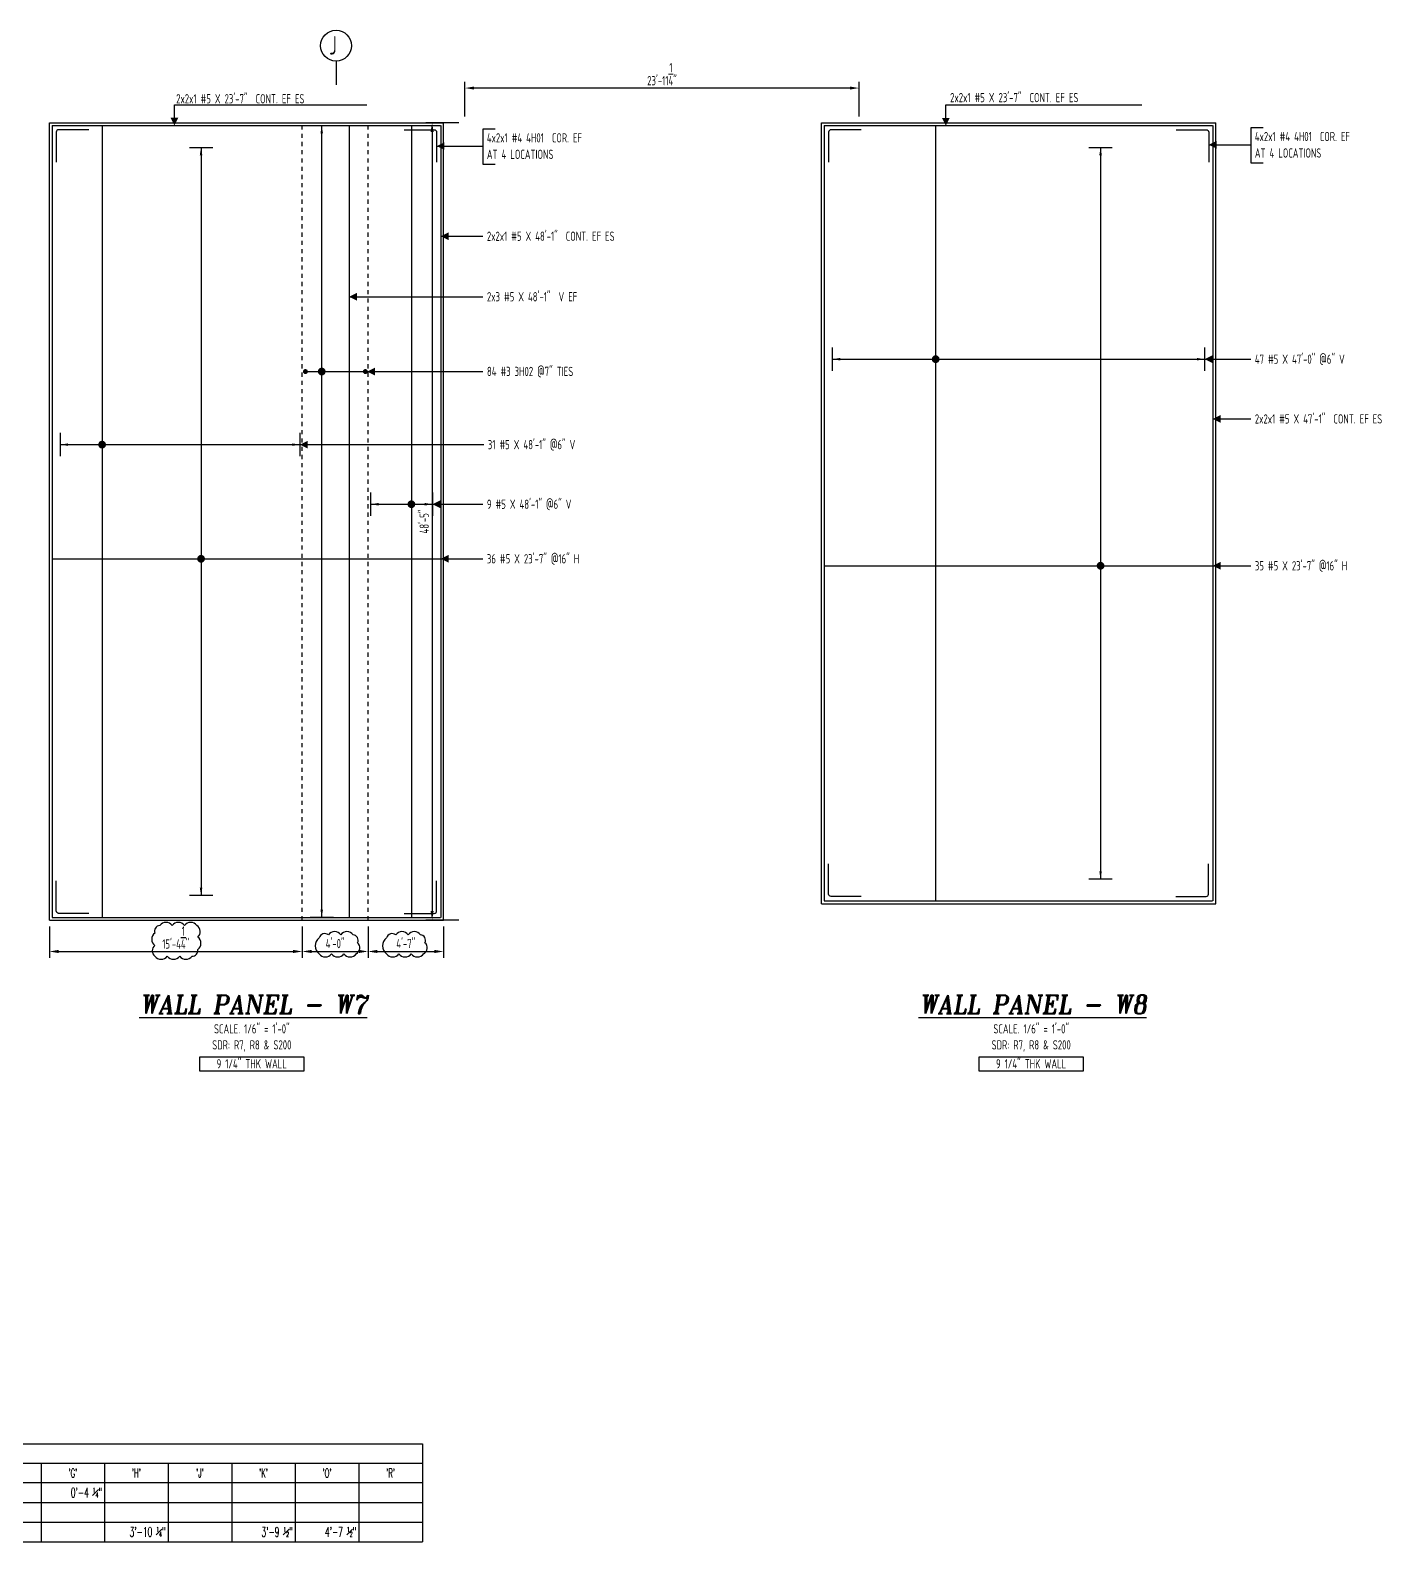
# Model space of a CAD drawing. Header units: inches. Extents: x -3675 to 26577, y -2273 to 5046.
# Drawn here: x 10579 to 11563, y -445 to 656 of the extents above; entities that cross this region are included whole.
import ezdxf
from ezdxf.enums import TextEntityAlignment as Align

# ---------------------------------------------------------------- set-up
doc = ezdxf.new("R2010")
doc.units = ezdxf.units.IN
doc.header["$MEASUREMENT"] = 0
doc.linetypes.add('HIDDEN', pattern=[6, 3, -3])
doc.linetypes.add('PHANTOM', pattern=[2.5, 1.25, -0.25, 0.25, -0.25, 0.25, -0.25])
doc.layers.get('0').update_dxf_attribs({"linetype": 'CONTINUOUS'})
doc.layers.get('Defpoints').update_dxf_attribs({"linetype": 'CONTINUOUS'})
for name, color, linetype in [('0-25TEXT', 7, 'CONTINUOUS'), ('0-35', 3, 'CONTINUOUS'), ('0-35TEXT', 3, 'CONTINUOUS'), ('0-50', 10, 'CONTINUOUS'), ('BAR-LBL', 2, 'CONTINUOUS'), ('BARLIST', 7, 'CONTINUOUS'), ('DETAIL', 83, 'CONTINUOUS'), ('GRID', 8, 'PHANTOM'), ('hidden', 7, 'HIDDEN'), ('RANGELAY', 7, 'CONTINUOUS'), ('REBARS', 4, 'CONTINUOUS')]:
    doc.layers.add(name, color=color, linetype=linetype)
doc.layers.add('COVER', color=6, linetype='CONTINUOUS', lineweight=0, plot=False)
doc.styles.add('AR', font='ARCHQUIK.shx', dxfattribs={"width": 0.8})
doc.styles.add('ROMANS', font='romans.shx', dxfattribs={"width": 0.57})
doc.styles.add('ROMANT', font='romant')
doc.dimstyles.new('CADS_DIM_48', dxfattribs={"dimscale": 48, "dimtxt": 0.09375, "dimasz": 0.09375, "dimexe": 0.0625, "dimexo": 0.0625, "dimgap": 0.09375, "dimtad": 0, "dimtih": 1, "dimtoh": 1, "dimzin": 1, "dimdsep": 46, "dimlunit": 4, "dimtxsty": 'AR', "dimblk": 'CLOSED', "dimcen": 0.1875, "dimadec": 0, "dimazin": 0, "dimtfac": 1, "dimtofl": 0, "dimtmove": 0, "dimatfit": 1, "dimldrblk": 'DOTBLANK', "dimfxl": 1, "dimtzin": 0, "dimarcsym": 0})

# ---------------------------------------------------------------- blocks, each defined once
blk = doc.blocks.new('*D54')
at = {"layer": 'COVER', "color": 0, "lineweight": -2, "transparency": 16777216}
for p, q in [((10890.8, 588.8), (10866.9, 588.8)), ((10871.4, 582.1), (10871.4, 14.6)), ((10890.8, 7.8), (10866.9, 7.8))]:
    blk.add_line(p, q, dxfattribs=at)
at = {"layer": 'COVER', "color": 0, "transparency": 16777216}
for points in [[(10870.2, 582.1), (10872.5, 582.1), (10871.4, 588.8)], [(10870.2, 14.6), (10872.5, 14.6), (10871.4, 7.8)]]:
    blk.add_solid(points, dxfattribs=at)
at = {"layer": 'Defpoints', "color": 0, "transparency": 16777216}
for p in [(10895.3, 588.8), (10871.4, 7.8), (10895.3, 7.8)]:
    blk.add_point(p, dxfattribs=at)
at = {"layer": 'COVER', "color": 0, "transparency": 16777216, "insert": (10865.6, 298.3), "char_height": 6.75, "attachment_point": 5, "rotation": 90, "style": 'AR'}
blk.add_mtext('48\'-5"', dxfattribs=at)
blk = doc.blocks.new('_DotBlank')
at = {"layer": '0-35', "color": 0, "lineweight": -2}
blk.add_line((-0.5, 0), (-1, 0), dxfattribs=at)
blk.add_circle((0, 0), 0.5, dxfattribs=at)
blk = doc.blocks.new('*D55')
at = {"layer": 'COVER', "color": 0, "lineweight": -2, "transparency": 16777216}
for p, q in [((10895.3, 593.3), (10895.3, 618.6)), ((11182.5, 593.3), (11182.5, 618.6)), ((11175.8, 614.1), (10902, 614.1))]:
    blk.add_line(p, q, dxfattribs=at)
at = {"layer": 'COVER', "color": 0, "transparency": 16777216}
for points in [[(10902, 615.2), (10902, 613), (10895.3, 614.1)], [(11175.8, 615.2), (11175.8, 613), (11182.5, 614.1)]]:
    blk.add_solid(points, dxfattribs=at)
at = {"layer": 'Defpoints', "color": 0, "transparency": 16777216}
for p in [(10895.3, 614.1), (10895.3, 588.8), (11182.5, 588.8)]:
    blk.add_point(p, dxfattribs=at)
at = {"layer": 'COVER', "color": 0, "transparency": 16777216, "insert": (11038.9, 624.2), "char_height": 6.75, "attachment_point": 5, "style": 'AR'}
blk.add_mtext('23\'-11{\\H1.000000x;\\S1/4;}"', dxfattribs=at)
blk = doc.blocks.new('leadrblk')
blk.add_lwpolyline([(0, 0, 0, 1, 0), (1, 0, 1, 1, 0)], format="xyseb")
blk = doc.blocks.new('*U552', base_point=(11160.1, 584.1))
at = {"layer": 'REBARS', "color": 0}
blk.add_lwpolyline([(11184.1, 583.8), (11162.1, 583.8, 0.414214), (11160.3, 582.1), (11160.3, 560.1)], format="xyb", dxfattribs=at)
blk = doc.blocks.new('*U553', base_point=(11437.6, 584.1))
at = {"layer": 'REBARS', "color": 0}
blk.add_lwpolyline([(11413.6, 583.8), (11435.6, 583.8, -0.414214), (11437.3, 582.1), (11437.3, 560.1)], format="xyb", dxfattribs=at)
blk = doc.blocks.new('*U554', base_point=(11160.1, 24.8))
at = {"layer": 'REBARS', "color": 0}
blk.add_lwpolyline([(11184.1, 25.1), (11162.1, 25.1, -0.414213), (11160.3, 26.8), (11160.3, 48.8)], format="xyb", dxfattribs=at)
blk = doc.blocks.new('*U555', base_point=(11437.3, 24.8))
at = {"layer": 'REBARS', "color": 0}
blk.add_lwpolyline([(11413.3, 25.1), (11435.3, 25.1, 0.414213), (11437.1, 26.8), (11437.1, 48.8)], format="xyb", dxfattribs=at)
blk = doc.blocks.new('rendmark')
at = {"color": 4}
blk.add_line((0, -3), (0, 3), dxfattribs=at)
blk = doc.blocks.new('rarrow')
at = {"color": 7}
blk.add_solid([(2, -0.33), (2, 0.33), (0, 0)], dxfattribs=at)
blk = doc.blocks.new('*U1127', base_point=(11358.5, 570.8))
at = {"layer": 'RANGELAY'}
blk.add_line((11358.5, 570.8), (11358.5, 37.8), dxfattribs=at)
at = {"layer": 'RANGELAY', "xscale": 2.834645669291339, "yscale": 2.834645669291339}
for name, p, rotation in [('rendmark', (11358.5, 570.8), 269.9999999999999), ('rarrow', (11358.5, 570.8), 269.9999999999999), ('rendmark', (11358.5, 37.8), 89.999996929531), ('rarrow', (11358.5, 37.8), 89.999996929531)]:
    blk.add_blockref(name, p, dxfattribs=dict(at, rotation=rotation))
blk = doc.blocks.new('VPM73396')
at = {"const_width": 1}
blk.add_lwpolyline([(-0.5, 0, 1), (0.5, 0, 1)], format="xyb", close=True, dxfattribs=at)
blk = doc.blocks.new('*U556', base_point=(11157.1, 265.7))
at = {"layer": 'REBARS', "color": 0}
blk.add_lwpolyline([(11157.1, 266), (11440.1, 266)], dxfattribs=at)
blk = doc.blocks.new('*U1126', base_point=(11163.1, 416.6))
at = {"layer": 'RANGELAY'}
blk.add_line((11163.1, 416.6), (11434.3, 416.6), dxfattribs=at)
at = {"layer": 'RANGELAY', "xscale": 2.834645669291339, "yscale": 2.834645669291339}
for name, p, rotation in [('rendmark', (11163.1, 416.6), 1.123874301598573e-06), ('rendmark', (11434.3, 416.6), 179.9999980534053), ('rarrow', (11163.1, 416.6), 1.123874301598573e-06), ('rarrow', (11434.3, 416.6), 179.9999980534053)]:
    blk.add_blockref(name, p, dxfattribs=dict(at, rotation=rotation))
blk = doc.blocks.new('VPM7339A')
at = {"const_width": 1}
blk.add_lwpolyline([(-0.5, 0, 1), (0.5, 0, 1)], format="xyb", close=True, dxfattribs=at)
blk = doc.blocks.new('*U558', base_point=(11238, 586))
at = {"layer": 'REBARS', "color": 0}
blk.add_lwpolyline([(11238.3, 586), (11238.3, 22)], dxfattribs=at)
blk = doc.blocks.new('*U559', base_point=(11157.4, 586.9))
at = {"layer": 'REBARS', "color": 0}
blk.add_lwpolyline([(11157.1, 586.9), (11157.1, 21.9)], dxfattribs=at)
blk = doc.blocks.new('*U560', base_point=(11440, 586.9))
at = {"layer": 'REBARS', "color": 0}
blk.add_lwpolyline([(11440.3, 586.9), (11440.3, 21.9)], dxfattribs=at)
blk = doc.blocks.new('*U561', base_point=(11157.1, 22.1))
at = {"layer": 'REBARS', "color": 0}
blk.add_lwpolyline([(11157.1, 21.8), (11440.1, 21.8)], dxfattribs=at)
blk = doc.blocks.new('*U562', base_point=(11157.1, 586.5))
at = {"layer": 'REBARS', "color": 0}
blk.add_lwpolyline([(11157.1, 586.8), (11440.1, 586.8)], dxfattribs=at)
blk = doc.blocks.new('*U1125', base_point=(10778.8, 407.5))
at = {"layer": 'REBARS', "color": 0, "const_width": 1.8}
for points in [[(10779, 408.4, 1), (10779, 406.6, 1), (10779, 408.4)], [(10822.7, 406.6, 1), (10822.7, 408.4, 1), (10822.7, 406.6)]]:
    blk.add_lwpolyline(points, format="xyb", dxfattribs=at)
at = {"layer": 'REBARS', "color": 0}
blk.add_lwpolyline([(10779, 407.5), (10822.7, 407.5)], dxfattribs=at)
blk = doc.blocks.new('*U522', base_point=(10594.8, 586.8))
at = {"layer": 'REBARS', "color": 0}
blk.add_lwpolyline([(10594.5, 586.8), (10594.5, 9.8)], dxfattribs=at)
blk = doc.blocks.new('*U523', base_point=(10594.5, 10.1))
at = {"layer": 'REBARS', "color": 0}
blk.add_lwpolyline([(10594.5, 9.8), (10877.5, 9.8)], dxfattribs=at)
blk = doc.blocks.new('*U524', base_point=(10877.4, 586.8))
at = {"layer": 'REBARS', "color": 0}
blk.add_lwpolyline([(10877.7, 586.8), (10877.7, 9.8)], dxfattribs=at)
blk = doc.blocks.new('*U525', base_point=(10594.5, 586.5))
at = {"layer": 'REBARS', "color": 0}
blk.add_lwpolyline([(10594.5, 586.8), (10877.5, 586.8)], dxfattribs=at)
blk = doc.blocks.new('*U1124', base_point=(10790.9, 9.8))
at = {"layer": 'RANGELAY'}
blk.add_line((10790.9, 9.8), (10790.9, 586.8), dxfattribs=at)
at = {"layer": 'RANGELAY', "xscale": 2.834645669291339, "yscale": 2.834645669291339}
for name, p, rotation in [('rendmark', (10790.9, 586.8), 269.9999969411396), ('rarrow', (10790.9, 586.8), 269.9999969411396), ('rarrow', (10790.9, 9.8), 90.00000001160855), ('rendmark', (10790.9, 9.8), 90.00000001160855)]:
    blk.add_blockref(name, p, dxfattribs=dict(at, rotation=rotation))
blk = doc.blocks.new('VPM7884A')
at = {"const_width": 1}
blk.add_lwpolyline([(-0.5, 0, 1), (0.5, 0, 1)], format="xyb", close=True, dxfattribs=at)
blk = doc.blocks.new('*U526', base_point=(10810.7, 586.8))
at = {"layer": 'REBARS', "color": 0}
blk.add_lwpolyline([(10811, 586.8), (10811, 9.8)], dxfattribs=at)
blk = doc.blocks.new('*U1123', base_point=(10703, 570.8))
at = {"layer": 'RANGELAY'}
blk.add_line((10703, 570.8), (10703, 25.8), dxfattribs=at)
at = {"layer": 'RANGELAY', "xscale": 2.834645669291339, "yscale": 2.834645669291339}
for name, p, rotation in [('rendmark', (10703, 570.8), 269.9999999999999), ('rarrow', (10703, 570.8), 269.9999999999999), ('rendmark', (10703, 25.8), 89.999996929531), ('rarrow', (10703, 25.8), 89.999996929531)]:
    blk.add_blockref(name, p, dxfattribs=dict(at, rotation=rotation))
blk = doc.blocks.new('VPM7884D')
at = {"const_width": 1}
blk.add_lwpolyline([(-0.5, 0, 1), (0.5, 0, 1)], format="xyb", close=True, dxfattribs=at)
blk = doc.blocks.new('*U527', base_point=(10594.7, 270.8))
at = {"layer": 'REBARS', "color": 0}
blk.add_lwpolyline([(10594.7, 271.1), (10877.7, 271.1)], dxfattribs=at)
blk = doc.blocks.new('*U528', base_point=(10856, 586.8))
at = {"layer": 'REBARS', "color": 0}
blk.add_lwpolyline([(10856.3, 586.8), (10856.3, 9.8)], dxfattribs=at)
blk = doc.blocks.new('*U1122', base_point=(10826.7, 310.9))
at = {"layer": 'RANGELAY'}
blk.add_line((10826.7, 310.9), (10871.7, 310.9), dxfattribs=at)
at = {"layer": 'RANGELAY', "xscale": 2.834645669291339, "yscale": 2.834645669291339}
for name, p, rotation in [('rendmark', (10826.7, 310.9), 2.023697134246844e-12), ('rendmark', (10871.7, 310.9), 179.9999969295331), ('rarrow', (10826.7, 310.9), 2.023697134246844e-12), ('rarrow', (10871.7, 310.9), 179.9999969295331)]:
    blk.add_blockref(name, p, dxfattribs=dict(at, rotation=rotation))
blk = doc.blocks.new('VPM78853')
at = {"const_width": 1}
blk.add_lwpolyline([(-0.5, 0, 1), (0.5, 0, 1)], format="xyb", close=True, dxfattribs=at)
blk = doc.blocks.new('*U1121', base_point=(10600.5, 354.3))
at = {"layer": 'RANGELAY'}
blk.add_line((10600.5, 354.3), (10775.1, 354.3), dxfattribs=at)
at = {"layer": 'RANGELAY', "xscale": 2.834645669291339, "yscale": 2.834645669291339}
for name, p, rotation in [('rendmark', (10600.5, 354.3), 2.051583448028833e-12), ('rarrow', (10600.5, 354.3), 2.051583448028833e-12), ('rarrow', (10775.1, 354.3), 179.9999969295331), ('rendmark', (10775.1, 354.3), 179.9999969295331)]:
    blk.add_blockref(name, p, dxfattribs=dict(at, rotation=rotation))
blk = doc.blocks.new('VPM78857')
at = {"const_width": 1}
blk.add_lwpolyline([(-0.5, 0, 1), (0.5, 0, 1)], format="xyb", close=True, dxfattribs=at)
blk = doc.blocks.new('*U531', base_point=(10630.6, 586.8))
at = {"layer": 'REBARS', "color": 0}
blk.add_lwpolyline([(10630.9, 586.8), (10630.9, 9.8)], dxfattribs=at)
blk = doc.blocks.new('*U532', base_point=(10597.2, 12.6))
at = {"layer": 'REBARS', "color": 0}
blk.add_lwpolyline([(10621.2, 12.8), (10599.2, 12.8, -0.414213), (10597.5, 14.6), (10597.5, 36.6)], format="xyb", dxfattribs=at)
blk = doc.blocks.new('*U533', base_point=(10875, 12.6))
at = {"layer": 'REBARS', "color": 0}
blk.add_lwpolyline([(10851, 12.8), (10873, 12.8, 0.414213), (10874.7, 14.6), (10874.7, 36.6)], format="xyb", dxfattribs=at)
blk = doc.blocks.new('*U534', base_point=(10597.2, 584.1))
at = {"layer": 'REBARS', "color": 0}
blk.add_lwpolyline([(10621.2, 583.8), (10599.2, 583.8, 0.414214), (10597.5, 582.1), (10597.5, 560.1)], format="xyb", dxfattribs=at)
blk = doc.blocks.new('*U535', base_point=(10875, 584.1))
at = {"layer": 'REBARS', "color": 0}
blk.add_lwpolyline([(10851, 583.8), (10873, 583.8, -0.414214), (10874.7, 582.1), (10874.7, 560.1)], format="xyb", dxfattribs=at)
blk = doc.blocks.new('*D891')
at = {"layer": 'Defpoints', "color": 0, "transparency": 16777216}
for p in [(10592.5, 7.8), (10776.7, 7.8), (10776.7, -15)]:
    blk.add_point(p, dxfattribs=at)
at = {"layer": 'DETAIL', "color": 0, "lineweight": -2, "transparency": 16777216}
for p, q in [((10592.5, 3.3), (10592.5, -19.5)), ((10776.7, 3.3), (10776.7, -19.5)), ((10599.2, -15), (10770, -15))]:
    blk.add_line(p, q, dxfattribs=at)
at = {"layer": 'DETAIL', "color": 0, "transparency": 16777216}
for points in [[(10599.2, -13.8), (10599.2, -16.1), (10592.5, -15)], [(10770, -13.8), (10770, -16.1), (10776.7, -15)]]:
    blk.add_solid(points, dxfattribs=at)
at = {"layer": 'DETAIL', "color": 0, "transparency": 16777216, "insert": (10684.6, -4.8), "char_height": 6.75, "attachment_point": 5, "style": 'AR'}
blk.add_mtext('15\'-4{\\H1.000000x;\\S1/4;}"', dxfattribs=at)
blk = doc.blocks.new('*D892')
at = {"layer": 'Defpoints', "color": 0, "transparency": 16777216}
for p in [(10776.7, 7.8), (10824.7, 7.8), (10824.7, -15)]:
    blk.add_point(p, dxfattribs=at)
at = {"layer": 'DETAIL', "color": 0, "lineweight": -2, "transparency": 16777216}
for p, q in [((10776.7, 3.3), (10776.7, -19.5)), ((10824.7, 3.3), (10824.7, -19.5)), ((10783.5, -15), (10818, -15))]:
    blk.add_line(p, q, dxfattribs=at)
at = {"layer": 'DETAIL', "color": 0, "transparency": 16777216}
for points in [[(10783.5, -13.8), (10783.5, -16.1), (10776.7, -15)], [(10818, -13.8), (10818, -16.1), (10824.7, -15)]]:
    blk.add_solid(points, dxfattribs=at)
at = {"layer": 'DETAIL', "color": 0, "transparency": 16777216, "insert": (10800.7, -9.2), "char_height": 6.75, "attachment_point": 5, "style": 'AR'}
blk.add_mtext('4\'-0"', dxfattribs=at)
blk = doc.blocks.new('*D893')
at = {"layer": 'Defpoints', "color": 0, "transparency": 16777216}
for p in [(10824.7, 7.8), (10879.7, 7.8), (10879.7, -15)]:
    blk.add_point(p, dxfattribs=at)
at = {"layer": 'DETAIL', "color": 0, "lineweight": -2, "transparency": 16777216}
for p, q in [((10824.7, 3.3), (10824.7, -19.5)), ((10879.7, 3.3), (10879.7, -19.5)), ((10831.5, -15), (10873, -15))]:
    blk.add_line(p, q, dxfattribs=at)
at = {"layer": 'DETAIL', "color": 0, "transparency": 16777216}
for points in [[(10831.5, -13.8), (10831.5, -16.1), (10824.7, -15)], [(10873, -13.8), (10873, -16.1), (10879.7, -15)]]:
    blk.add_solid(points, dxfattribs=at)
at = {"layer": 'DETAIL', "color": 0, "transparency": 16777216, "insert": (10852.2, -9.2), "char_height": 6.75, "attachment_point": 5, "style": 'AR'}
blk.add_mtext('4\'-7"', dxfattribs=at)
blk = doc.blocks.new('*T1189')
at = {"layer": 'BARLIST', "color": 0, "linetype": 'ByBlock', "lineweight": -2, "transparency": 16777216}
for p, q in [((0, 0), (713.3, 0)), ((0, 0), (0, -71.4)), ((713.3, 0), (713.3, -71.4)), ((0, -14.2), (713.3, -14.2)), ((51, -14.2), (51, -71.4)), ((74.2, -14.2), (74.2, -71.4)), ((92.7, -14.2), (92.7, -71.4)), ((139, -14.2), (139, -71.4)), ((157.6, -14.2), (157.6, -71.4)), ((203.9, -14.2), (203.9, -71.4)), ((250.2, -14.2), (250.2, -71.4)), ((296.5, -14.2), (296.5, -71.4)), ((342.8, -14.2), (342.8, -71.4)), ((389.1, -14.2), (389.1, -71.4)), ((435.4, -14.2), (435.4, -71.4)), ((481.7, -14.2), (481.7, -71.4)), ((528.1, -14.2), (528.1, -71.4)), ((574.4, -14.2), (574.4, -71.4)), ((620.7, -14.2), (620.7, -71.4)), ((667, -14.2), (667, -71.4)), ((0, -28.3), (713.3, -28.3)), ((0, -42.7), (713.3, -42.7)), ((0, -57), (713.3, -57)), ((0, -71.4), (713.3, -71.4))]:
    blk.add_line(p, q, dxfattribs=at)
at = {"layer": 'BARLIST', "color": 0, "transparency": 16777216, "style": 'ROMANS'}
for s, insert, char_height, width, attachment_point in [(' Drawing Sheet : R-15', (1.8, -7.1), 7.087, 292.961, 4), ('BENDING DETAILS', (298.3, -7.1), 7.087, 413.256, 4), ('Bar Mark', (25.5, -21.3), 6.38, 47.48, 5), ('Qty', (62.6, -21.3), 6.38, 19.63, 5), ('Size', (83.5, -21.3), 6.38, 14.988, 5), ('Total Length', (115.9, -21.3), 6.378, 42.768, 5), ('Type', (148.3, -21.3), 6.38, 14.988, 5), ("'A'", (180.7, -21.3), 6.38, 42.768, 5), ("'B'", (227, -21.3), 6.38, 42.768, 5), ("'C'", (273.3, -21.3), 6.38, 42.768, 5), ("'D'", (319.7, -21.3), 6.38, 42.768, 5), ("'E'", (366, -21.3), 6.38, 42.768, 5), ("'F'", (412.3, -21.3), 6.38, 42.768, 5), ("'G'", (458.6, -21.3), 6.38, 42.768, 5), ("'H'", (504.9, -21.3), 6.38, 42.768, 5), ("'J'", (551.2, -21.3), 6.38, 42.768, 5), ("'K'", (597.5, -21.3), 6.38, 42.768, 5), ("'O'", (643.8, -21.3), 6.38, 42.768, 5), ("'R'", (690.1, -21.3), 6.38, 42.768, 5), ('3H02', (25.5, -35.5), 7.09, 47.48, 5), ('246', (72.4, -35.5), 7.09, 19.63, 6), ('#3', (83.5, -35.5), 7.09, 14.988, 5), ('9\'-2 {\\H0.5x;\\S1#2;}"', (137.3, -35.5), 7.087, 42.768, 6), ('T1', (148.3, -35.5), 7.09, 14.988, 5), ('0\'-4 {\\H0.5x;\\S1#4;}"', (202.1, -35.5), 7.087, 42.768, 6), ('3\'-8"', (248.4, -35.5), 7.09, 42.768, 6), ('0\'-7"', (294.7, -35.5), 7.09, 42.768, 6), ('3\'-8"', (341, -35.5), 7.09, 42.768, 6), ('0\'-7"', (387.4, -35.5), 7.09, 42.768, 6), ('0\'-4 {\\H0.5x;\\S1#4;}"', (480, -35.5), 7.087, 42.768, 6), ('#4', (83.5, -49.9), 7.09, 14.988, 5), ('4H01', (25.5, -49.9), 7.09, 47.48, 5), ('64', (72.4, -49.9), 7.09, 19.63, 6), ('4\'-0"', (137.3, -49.9), 7.09, 42.768, 6), ('17', (148.3, -49.9), 7.09, 14.988, 5), ('2\'-0"', (248.4, -49.9), 7.09, 42.768, 6), ('2\'-0"', (294.7, -49.9), 7.09, 42.768, 6), ('5H03', (25.5, -64.2), 7.09, 47.48, 5), ('8', (72.4, -64.2), 7.09, 19.63, 6), ('#5', (83.5, -64.2), 7.09, 14.988, 5), ('6\'-2 {\\H0.5x;\\S3#4;}"', (137.3, -64.2), 7.087, 42.768, 6), ('3', (148.3, -64.2), 7.09, 14.988, 5), ('0\'-10"', (248.4, -64.2), 7.09, 42.768, 6), ('5\'-4 {\\H0.5x;\\S3#4;}"', (294.7, -64.2), 7.087, 42.768, 6), ('3\'-10 {\\H0.5x;\\S1#4;}"', (526.3, -64.2), 7.087, 42.768, 6), ('3\'-9 {\\H0.5x;\\S1#2;}"', (618.9, -64.2), 7.087, 42.768, 6), ('4\'-7 {\\H0.5x;\\S1#2;}"', (665.2, -64.2), 7.087, 42.768, 6)]:
    blk.add_mtext(s, dxfattribs=dict(at, insert=insert, char_height=char_height, width=width, attachment_point=attachment_point))

msp = doc.modelspace()

# ---------------------------------------------------------------- linework, layer by layer
at = {"layer": '0-25TEXT'}
msp.add_line((10824.16057, 407.64185), (10908.32581, 407.64185), dxfattribs=at)
for points in [[(10683.64287, 588.81536), (10683.64287, 601.92944), (10823.87189, 601.92944)], [(11245.7209, 588.65916), (11245.7209, 601.77324), (11388.48998, 601.77324)], [(10917.28514, 584.20129), (10908.28609, 584.20129), (10908.28609, 558.70396), (10917.28514, 558.70396)], [(11476.86983, 585.15881), (11467.87078, 585.15881), (11467.87078, 559.66149), (11476.86983, 559.66149)], [(11437.32183, 572.78511), (11467.87078, 572.78511)], [(10874.73715, 571.82758), (10908.28609, 571.82758)], [(10877.73713, 506.15348), (10908.28609, 506.15348)], [(10811.01783, 462.04364), (10908.32581, 462.04364)], [(11434.28521, 416.56077), (11467.87078, 416.56077)], [(11440.28521, 373.06108), (11467.87078, 373.06108)], [(10775.11207, 354.39424), (10908.9493, 354.31518)], [(10871.73713, 310.87947), (10908.28609, 310.87947)], [(10877.73713, 271.13122), (10908.28609, 271.13122)], [(11440.28521, 266.04002), (11467.87078, 266.04002)]]:
    msp.add_lwpolyline(points, dxfattribs=at)
at = {"layer": '0-35'}
for p, q in [((10592.48713, 7.81536), (10592.48713, 588.81536)), ((10592.48713, 588.81536), (10879.73713, 588.81536)), ((10879.73713, 7.81536), (10879.73713, 588.81536)), ((11155.07181, 19.81536), (11155.07181, 588.81536)), ((11155.07181, 588.81536), (11442.32181, 588.81536)), ((11442.32181, 19.81536), (11442.32181, 588.81536)), ((11155.07181, 19.81536), (11442.32181, 19.81536)), ((10592.48713, 7.81536), (10879.73713, 7.81536))]:
    msp.add_line(p, q, dxfattribs=at)
at = {"layer": '0-50'}
for points in [[(10702.05854, -91.84158), (10777.94538, -91.84158), (10777.94538, -102.19794), (10702.05854, -102.19794)], [(11269.96729, -91.84158), (11345.85413, -91.84158), (11345.85413, -102.19794), (11269.96729, -102.19794)]]:
    msp.add_lwpolyline(points, close=True, dxfattribs=at)
msp.add_circle((10801.36213, 644.97809), 11.25, dxfattribs=at)
at = {"layer": 'DETAIL'}
for points in [[(10669.42032, -18.34382, 0.52056705), (10678.42032, -18.34382, 0.52056705), (10687.42032, -18.34382, 0.52056705), (10696.42032, -18.34382, 0.52056705), (10700.5509, -13.47439, 0.52056705), (10700.5509, -4.47439, 0.52056705), (10699.94387, 3.91858, 0.52056705), (10690.94387, 3.91858, 0.52056705), (10681.94387, 3.91858, 0.52056705), (10672.94387, 3.91858, 0.52056705), (10669.42032, -1.55787, 0.52056705), (10669.42032, -10.55787, 0.52056705)], [(10789.08466, -16.59748, 0.52056705), (10798.08466, -16.59748, 0.52056705), (10807.08466, -16.59748, 0.52056705), (10816.08466, -16.59748, 0.52056705), (10817.05671, -8.56952, 0.52056705), (10813.81812, -2.80811, 0.52056705), (10804.81812, -2.80811, 0.52056705), (10795.81812, -2.80811, 0.52056705), (10789.08466, -5.07466, 0.52056705)], [(10838.18382, -16.59748, 0.52056705), (10847.18382, -16.59748, 0.52056705), (10856.18382, -16.59748, 0.52056705), (10865.18382, -16.59748, 0.52056705), (10866.15587, -8.56952, 0.52056705), (10862.91727, -2.80811, 0.52056705), (10853.91727, -2.80811, 0.52056705), (10844.91727, -2.80811, 0.52056705), (10838.18382, -5.07466, 0.52056705)]]:
    msp.add_lwpolyline(points, format="xyb", close=True, dxfattribs=at)
at = {"layer": 'GRID', "lineweight": -3}
msp.add_lwpolyline([(10801.36213, 633.72809), (10801.36213, 616.48715)], dxfattribs=at)
at = {"layer": 'hidden'}
for p, q in [((10776.73713, 7.81536), (10776.73713, 588.81536)), ((10824.73713, 7.81536), (10824.73713, 588.81536))]:
    msp.add_line(p, q, dxfattribs=at)

# ---------------------------------------------------------------- block references
msp.add_blockref('*T1189', (10151.00108, -373.67189))
at = {"layer": '0-25TEXT'}
for name, p, xscale, yscale, rotation in [('leadrblk', (10683.64287, 586.81536), 5.623937007874017, 2.250708661417324, 90.00000153523449), ('leadrblk', (11245.7209, 586.65916), 5.623937007874017, 2.250708661417324, 90.00000153523449), ('VPM7339A', (11238.29814, 416.55467), 2.834645669291338, 2.834645669291338, 1.123874306791345e-06), ('VPM7884A', (10790.93637, 407.54571), 2.834645669291338, 2.834645669291338, 90.00000001160855), ('VPM7884D', (10703.00091, 271.13122), 2.834645669291338, 2.834645669291338, 269.9999999999999), ('VPM73396', (11358.46032, 266.04002), 2.834645669291338, 2.834645669291338, 269.9999999999999)]:
    msp.add_blockref(name, p, dxfattribs=dict(at, xscale=xscale, yscale=yscale, rotation=rotation))
for name, p, xscale, yscale in [('leadrblk', (10874.73715, 571.82758), 5.623937007874017, 2.250708661417324), ('leadrblk', (11437.32183, 572.78511), 5.623937007874017, 2.250708661417324), ('leadrblk', (10877.73713, 506.15348), 5.623937007874017, 2.250708661417324), ('leadrblk', (10811.01783, 462.04364), 5.623937007874017, 2.250708661417324), ('leadrblk', (11434.28521, 416.56077), 5.623937007874017, 2.250708661417324), ('leadrblk', (10824.10697, 407.54571), 5.623937007874017, 2.250708661417324), ('leadrblk', (11440.28521, 373.06108), 5.623937007874017, 2.250708661417324), ('VPM78857', (10630.90174, 354.29768), 2.834645669291338, 2.834645669291338), ('leadrblk', (10775.11208, 354.29768), 5.623937007874017, 2.250708661417324), ('VPM78853', (10856.26824, 310.87947), 2.834645669291338, 2.834645669291338), ('leadrblk', (10871.73713, 310.87947), 5.623937007874017, 2.250708661417324), ('leadrblk', (10877.73714, 271.13122), 5.623937007874017, 2.250708661417324), ('leadrblk', (11440.28521, 266.04002), 5.623937007874017, 2.250708661417324)]:
    msp.add_blockref(name, p, dxfattribs=dict(at, xscale=xscale, yscale=yscale))
at = {"layer": 'RANGELAY'}
for name, p in [('*U1124', (10790.93637, 9.8153)), ('*U1123', (10703.00091, 570.81536)), ('*U1127', (11358.46032, 570.81536)), ('*U1126', (11163.07182, 416.55466)), ('*U1121', (10600.48713, 354.29768)), ('*U1122', (10826.67463, 310.87947))]:
    msp.add_blockref(name, p, dxfattribs=at)
at = {"layer": 'REBARS', "color": 4}
for name, p in [('*U522', (10594.79963, 586.81828)), ('*U525', (10594.48713, 586.50286)), ('*U534', (10597.23712, 584.06536)), ('*U531', (10630.58918, 586.82635)), ('*U526', (10810.70533, 586.81536)), ('*U535', (10874.98714, 584.06536)), ('*U528', (10855.95567, 586.81536)), ('*U524', (10877.42463, 586.81828)), ('*U559', (11157.38431, 586.86067)), ('*U562', (11157.07181, 586.50286)), ('*U552', (11160.0718, 584.06536)), ('*U558', (11237.98563, 586.0302)), ('*U553', (11437.57183, 584.06536)), ('*U560', (11440.00931, 586.86067)), ('*U1125', (10778.83824, 407.54571)), ('*U527', (10594.73714, 270.81872)), ('*U556', (11157.07182, 265.72752)), ('*U554', (11160.0718, 24.81536)), ('*U555', (11437.32182, 24.81536)), ('*U532', (10597.23712, 12.56536)), ('*U533', (10874.98714, 12.56536)), ('*U561', (11157.07181, 22.12786)), ('*U523', (10594.48713, 10.12786))]:
    msp.add_blockref(name, p, dxfattribs=at)

# ---------------------------------------------------------------- texts
at = {"color": 7, "linetype": 'Continuous', "style": 'ROMANT', "oblique": 9, "width": 0.95}
for s, p in [('%%UWALL PANEL - W7', (10741.37384, -60.26968)), ('%%UWALL PANEL - W8', (11309.28259, -60.26968))]:
    msp.add_text(s, height=13.5, dxfattribs=at).set_placement(p, align=Align.CENTER)
at = {"layer": '0-35TEXT', "style": 'AR', "width": 0.8}
for p in [(10911.28577, 562.45357), (11470.87046, 563.41109)]:
    msp.add_text('AT 4 LOCATIONS', height=6.7498312, dxfattribs=at).set_placement(p)
for s, p in [('SCALE. 1/6" = 1\'-0"', (10740.00196, -74.71657)), ('SCALE. 1/6" = 1\'-0"', (11307.91071, -74.71657)), ('SDR: R7, R8 & S200', (10740.00196, -86.38477)), ('SDR: R7, R8 & S200', (11307.91071, -86.38477)), ('9 1/4" THK WALL', (10739.92504, -100.17278)), ('9 1/4" THK WALL', (11307.83379, -100.17278))]:
    msp.add_text(s, height=6.7498312, dxfattribs=at).set_placement(p, align=Align.CENTER)
at = {"layer": '0-50', "style": 'AR', "width": 0.8}
msp.add_text('J', height=13.5, dxfattribs=at).set_placement((10796.3756, 638.49163))
at = {"layer": 'BAR-LBL', "style": 'AR', "width": 0.8}
for s, p in [('2x2x1 #5 X 23\'-7"  CONT. EF ES', (10684.89114, 602.91622)), ('2x2x1 #5 X 23\'-7"  CONT. EF ES', (11248.84663, 603.77564)), ('4x2x1 #4 4H01  COR. EF', (10911.28577, 574.45231)), ('4x2x1 #4 4H01  COR. EF', (11470.87046, 575.40983)), ('2x2x1 #5 X 48\'-1"  CONT. EF ES', (10911.28577, 502.77884)), ('2x3 #5 X 48\'-1"  V EF', (10911.32549, 458.669)), ('47 #5 X 47\'-0" @6" V', (11470.87046, 413.18613)), ('84 #3 3H02 @7" TIES', (10911.32549, 404.26721)), ('2x2x1 #5 X 47\'-1"  CONT. EF ES', (11470.87046, 369.68644)), ('31 #5 X 48\'-1" @6" V', (10911.94899, 350.94053)), ('9 #5 X 48\'-1" @6" V', (10911.28577, 307.50483)), ('36 #5 X 23\'-7" @16" H', (10911.28577, 267.75657)), ('35 #5 X 23\'-7" @16" H', (11470.87046, 262.66537))]:
    msp.add_text(s, height=6.7492913, dxfattribs=at).set_placement(p)

# ---------------------------------------------------------------- dimensions: what is measured, and where the dimension line sits
at = {"layer": 'COVER'}
dim = msp.add_linear_dim(base=(10895.26456, 614.07922), p1=(11182.51456, 588.81536), p2=(10895.26456, 588.81536), dimstyle='CADS_DIM_48', override={"dimscale": 72, "dimgap": 0.03125, "dimtad": 1, "dimtih": 0, "dimtoh": 0, "dimdec": 4, "dimtdec": 4}, dxfattribs=at)
dim.commit()
dim.dimension.update_dxf_attribs({"geometry": '*D55', "text_midpoint": (11038.88956, 624.20422)})
dim = msp.add_linear_dim(base=(10871.36317, 7.81536), p1=(10895.26456, 588.81536), p2=(10895.26456, 7.81536), angle=90, dimstyle='CADS_DIM_48', override={"dimscale": 72, "dimgap": 0.03125, "dimtad": 1, "dimtih": 0, "dimtoh": 0, "dimdec": 4, "dimtdec": 4}, dxfattribs=at)
dim.commit()
dim.dimension.update_dxf_attribs({"geometry": '*D54', "text_midpoint": (10865.62179, 298.31536)})
at = {"layer": 'DETAIL'}
for base, p1, p2, picture, middle in [((10776.73713, -14.97057), (10592.48713, 7.81536), (10776.73713, 7.81536), '*D891', (10684.61213, -4.84557)), ((10824.73713, -14.97057), (10776.73713, 7.81536), (10824.73713, 7.81536), '*D892', (10800.73713, -9.22919)), ((10879.73713, -14.97057), (10824.73713, 7.81536), (10879.73713, 7.81536), '*D893', (10852.23713, -9.22919))]:
    dim = msp.add_linear_dim(base=base, p1=p1, p2=p2, dimstyle='CADS_DIM_48', override={"dimscale": 72, "dimgap": 0.03125, "dimtad": 1, "dimtih": 0, "dimtoh": 0, "dimdec": 3, "dimtdec": 3}, dxfattribs=at)
    dim.commit()
    dim.dimension.update_dxf_attribs({"geometry": picture, "text_midpoint": middle})

doc.saveas('drawing.dxf')
